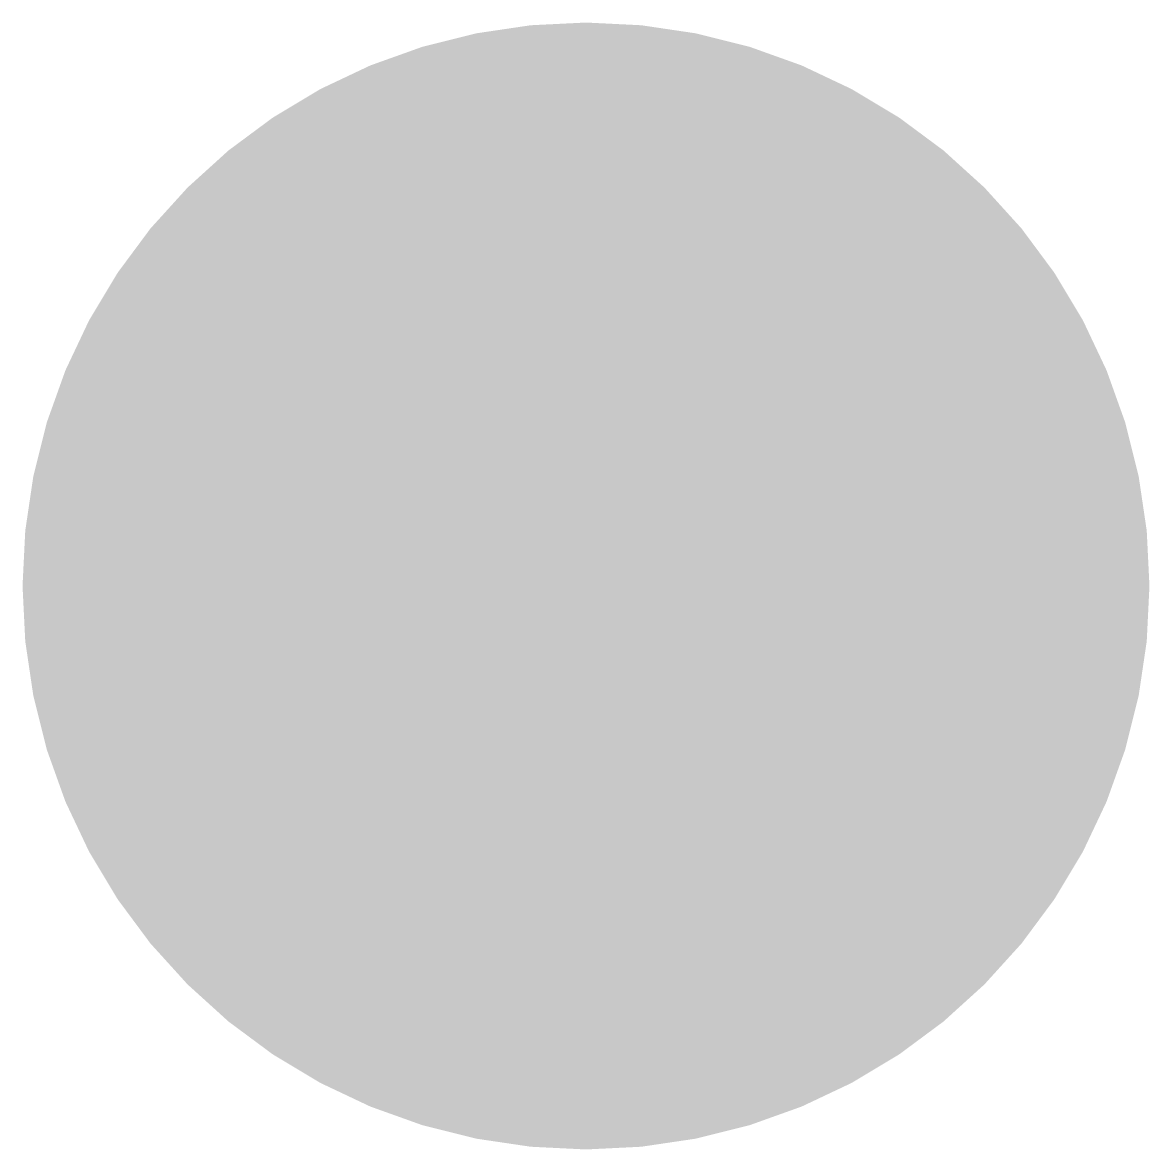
# Model space of a CAD drawing. Extents: x -0.225 to 0.075, y -0.15 to 0.15.
import ezdxf

# ---------------------------------------------------------------- set-up
doc = ezdxf.new("R2010")
doc.units = 0
doc.layers.get('0').update_dxf_attribs({"linetype": 'CONTINUOUS'})

msp = doc.modelspace()

# ---------------------------------------------------------------- linework, layer by layer
at = {"color": 0, "linetype": 'CONTINUOUS', "const_width": 0.15, "flags": 128}
msp.add_lwpolyline([(-0.15, 0, 1), (0, 0, 1)], format="xyb", close=True, dxfattribs=at)

doc.saveas('drawing.dxf')
